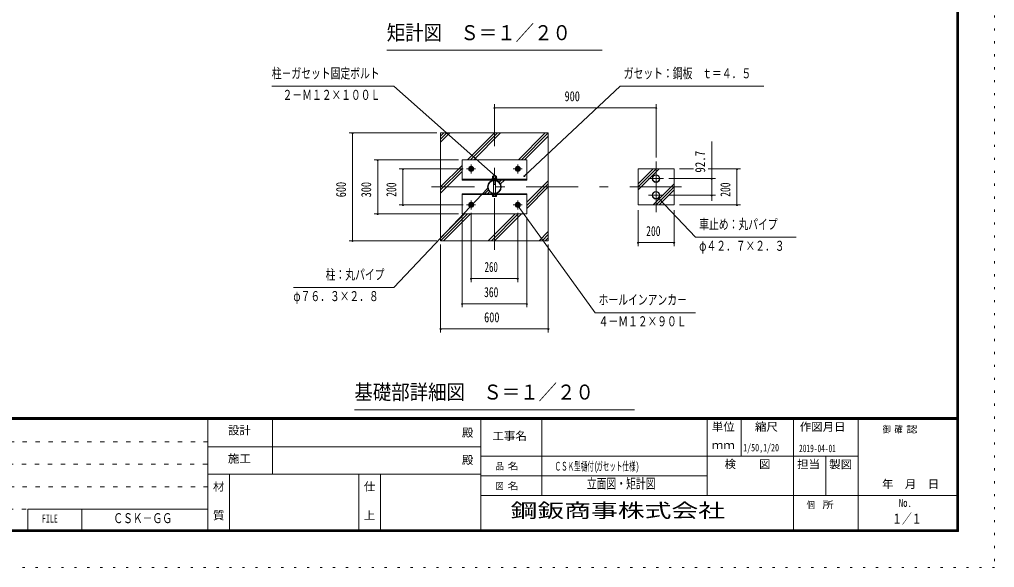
# Model space of a CAD drawing. Units: millimetres, scale not verified, with parts at other scales. Extents: x -23448 to 23452, y -10500 to 10500.
# Drawn here: x 9878 to 23452, y -10500 to -2876 of the extents above; entities that cross this region are included whole.
import ezdxf
from ezdxf.enums import TextEntityAlignment as Align

# ---------------------------------------------------------------- set-up
doc = ezdxf.new("R2010")
doc.units = ezdxf.units.MM
doc.header["$LTSCALE"] = 60
for name, pattern in [('USER1', [3, 1, -2]), ('USER3', [24, 12, -5, 2, -5]), ('USER4', [3, 0.5, -2.5])]:
    doc.linetypes.add(name, pattern=pattern)
doc.layers.add('0-1_0-F', color=7, linetype='Continuous')
for name, color, linetype, lineweight in [('0-6_2-0BOLD', 7, 'Continuous', 18), ('0-8_2-2CENTER', 3, 'USER3', 18), ('0-9_2-4THIN', 4, 'Continuous', 18), ('0-A_2-5DIM', 3, 'Continuous', 18), ('0-B_2-6HATCH', 2, 'Continuous', 18), ('0-C_F-F', 5, 'Continuous', 18), ('0-D_F-E_J_ADD', 5, 'USER4', 18)]:
    doc.layers.add(name, color=color, linetype=linetype, lineweight=lineweight)
doc.styles.add('ＭＳ ゴシック', font='')
doc.styles.get('ＭＳ ゴシック').set_extended_font_data('MS Gothic')

msp = doc.modelspace()

# ---------------------------------------------------------------- linework, layer by layer
at = {"layer": '0-6_2-0BOLD'}
for p, q in [((16040.21, -5098.44), (16940.21, -5098.44)), ((16458.96, -5090.44), (16458.96, -5098.44)), ((16459.71, -5082.94), (16459.71, -5090.44)), ((16475.21, -5292.16), (16475.21, -5117.97)), ((16475.77, -5082.94), (16475.77, -5060.47)), ((16482.71, -5090.44), (16490.21, -5082.94)), ((16497.71, -5082.94), (16490.21, -5090.44)), ((16504.64, -5060.47), (16504.64, -5082.94)), ((16505.21, -5049.69), (16505.21, -5057.94)), ((16505.21, -5117.97), (16505.21, -5292.16)), ((16519.08, -5082.94), (16519.08, -5060.47)), ((16475.21, -5169.7), (16505.21, -5169.7)), ((16940.21, -5311.69), (16040.21, -5311.69)), ((16458.96, -5319.69), (16458.96, -5311.69)), ((16475.77, -5337.17), (16475.77, -5319.69)), ((16504.64, -5319.69), (16504.64, -5337.17))]:
    msp.add_line(p, q, dxfattribs=at)
for points in [[(17240.21, -5955.07), (15740.21, -5955.07), (15740.21, -4455.07), (17240.21, -4455.07)], [(16040.21, -5109.69), (16940.21, -5109.69), (16940.21, -4829.69), (16040.21, -4829.69)], [(16190.21, -4969.5), (16165.21, -4983.94), (16140.21, -4969.5), (16140.21, -4940.63), (16165.21, -4926.2), (16190.21, -4940.63)], [(16840.21, -4969.5), (16840.21, -4940.63), (16815.21, -4926.2), (16790.21, -4940.63), (16790.21, -4969.5), (16815.21, -4983.94)], [(18490.2, -5455.07), (18990.2, -5455.07), (18990.2, -4955.07), (18490.2, -4955.07)], [(16940.21, -5580.45), (16040.21, -5580.45), (16040.21, -5300.44), (16940.21, -5300.44)], [(16190.21, -5440.63), (16165.21, -5426.2), (16140.21, -5440.63), (16140.21, -5469.5), (16165.21, -5483.94), (16190.21, -5469.5)], [(16840.21, -5469.5), (16815.21, -5483.94), (16790.21, -5469.5), (16790.21, -5440.63), (16815.21, -5426.2), (16840.21, -5440.63)]]:
    msp.add_lwpolyline(points, close=True, dxfattribs=at)
for points in [[(16458.96, -5090.44), (16521.46, -5090.44), (16521.46, -5098.44)], [(16520.71, -5090.44), (16520.71, -5082.94), (16459.71, -5082.94)], [(16519.08, -5060.47), (16514.71, -5057.94), (16465.71, -5057.94), (16461.34, -5060.47), (16461.34, -5082.94)], [(16475.21, -5057.94), (16475.21, -5049.69), (16505.2, -5049.69), (16500.21, -5044.69), (16480.21, -5044.69), (16475.21, -5049.69)], [(16458.96, -5319.69), (16521.46, -5319.69), (16521.46, -5311.69)], [(16514.71, -5339.69), (16465.71, -5339.69), (16461.34, -5337.17), (16461.34, -5319.69)], [(16519.08, -5319.69), (16519.08, -5337.17), (16514.71, -5339.69)]]:
    msp.add_lwpolyline(points, dxfattribs=at)
for centre, radius in [((16165.21, -4955.07), 36.25), ((16165.21, -4955.07), 24.5), ((16165.21, -4955.07), 11), ((16815.21, -4955.07), 36.25), ((16815.21, -4955.07), 24.5), ((16815.21, -4955.07), 11), ((16490.21, -5205.07), 95.38), ((16490.21, -5205.07), 88.38), ((18740.2, -5089.19), 53.38), ((18740.2, -5089.19), 47.62), ((18740.2, -5320.94), 53.38), ((18740.2, -5320.94), 47.62), ((16165.21, -5455.07), 36.25), ((16815.21, -5455.07), 36.25), ((16165.21, -5455.07), 24.5), ((16165.21, -5455.07), 11), ((16815.21, -5455.07), 24.5), ((16815.21, -5455.07), 11)]:
    msp.add_circle(centre, radius, dxfattribs=at)
for centre, radius, start, end in [((16468.56, -5069.52), 11.58, 51.45377, 90), ((16490.21, -5100.49), 42.55, 70.16867, 109.82912), ((16511.86, -5069.53), 11.59, 90, 128.53143), ((16468.56, -5328.11), 11.58, 270, 308.54623), ((16490.21, -5297.14), 42.55, 250.17088, 289.83133), ((16511.86, -5328.11), 11.59, 231.46857, 270)]:
    msp.add_arc(centre, radius, start, end, dxfattribs=at)
at = {"layer": '0-8_2-2CENTER'}
for p, q in [((16490.21, -6080.07), (16490.21, -4330.07)), ((18740.2, -4851.52), (18740.2, -5558.62)), ((16102.71, -4955.07), (16227.71, -4955.07)), ((16165.21, -4892.57), (16165.21, -5017.57)), ((16752.71, -4955.07), (16877.71, -4955.07)), ((16815.21, -4892.57), (16815.21, -5017.57)), ((18843.58, -5089.19), (18636.83, -5089.19)), ((19093.76, -5205.07), (15615.21, -5205.07)), ((16165.21, -5517.57), (16165.21, -5392.57)), ((16815.21, -5517.57), (16815.21, -5392.57)), ((18636.83, -5320.94), (18843.58, -5320.94)), ((16102.71, -5455.07), (16227.71, -5455.07)), ((16752.71, -5455.07), (16877.71, -5455.07))]:
    msp.add_line(p, q, dxfattribs=at)
at = {"layer": '0-9_2-4THIN'}
for p, q in [((16479.21, -5045.69), (16479.21, -5057.94)), ((16501.21, -5057.94), (16501.21, -5045.69))]:
    msp.add_line(p, q, dxfattribs=at)
for points in [[(16475.21, -5176.62), (16479.21, -5169.7), (16479.21, -5117.38)], [(16501.21, -5117.38), (16501.21, -5169.7), (16505.21, -5176.62)]]:
    msp.add_lwpolyline(points, dxfattribs=at)
for centre in [(16165.21, -4955.07), (16815.21, -4955.07), (16165.21, -5455.07), (16815.21, -5455.07)]:
    msp.add_circle(centre, 15, dxfattribs=at)
at = {"layer": '0-A_2-5DIM'}
for p, q in [((14990.21, -3305.07), (17990.21, -3305.07)), ((16907.85, -5051.23), (18240.21, -3805.07)), ((18240.21, -3805.07), (20240.21, -3805.07)), ((16490.21, -4455.07), (16490.21, -4055.07)), ((18740.2, -4055.07), (18740.2, -4795.31)), ((16500.21, -4105.07), (16480.21, -4105.07)), ((16490.21, -4105.07), (18740.2, -4105.07)), ((18750.2, -4105.07), (18730.2, -4105.07)), ((14465.21, -4455.07), (15690.21, -4455.07)), ((14525.21, -4455.07), (14505.21, -4455.07)), ((14515.21, -5955.07), (14515.21, -4455.07)), ((19515.2, -5397.28), (19515.2, -4574.19)), ((15990.21, -4830.07), (14815.21, -4830.07)), ((14875.21, -4830.07), (14855.21, -4830.07)), ((14865.21, -4830.07), (14865.21, -5580.07)), ((15165.21, -4955.07), (16052.71, -4955.07)), ((15225.21, -4955.07), (15205.21, -4955.07)), ((15215.21, -5455.07), (15215.21, -4955.07)), ((19262.31, -4955.07), (19065.2, -4955.07)), ((19915.2, -4955.07), (19465.2, -4955.07)), ((19875.2, -4955.07), (19855.2, -4955.07)), ((19865.2, -4955.07), (19865.2, -5455.07)), ((16522.13, -5064.6), (16502.13, -5064.6)), ((16917.85, -5051.23), (16897.85, -5051.23)), ((19565.2, -5089.19), (18918.58, -5089.19)), ((19525.2, -5089.19), (19505.2, -5089.19)), ((16408.87, -5222.74), (16388.87, -5222.74)), ((18782.78, -5360.51), (18762.78, -5360.51)), ((18772.78, -5360.51), (19290.21, -5905.07)), ((18918.58, -5320.94), (19565.2, -5320.94)), ((19525.2, -5320.94), (19505.2, -5320.94)), ((16052.71, -5455.07), (15165.21, -5455.07)), ((15225.21, -5455.07), (15205.21, -5455.07)), ((16831.83, -5474.8), (16811.83, -5474.8)), ((18490.2, -6030.07), (18490.2, -5530.07)), ((18990.2, -5530.07), (18990.2, -6030.07)), ((19915.2, -5455.07), (19065.2, -5455.07)), ((19875.2, -5455.07), (19855.2, -5455.07)), ((14815.21, -5580.07), (15990.21, -5580.07)), ((14875.21, -5580.07), (14855.21, -5580.07)), ((16040.21, -5630.44), (16040.21, -6880.07)), ((16165.21, -6530.07), (16165.21, -5567.57)), ((16815.21, -5567.57), (16815.21, -6530.07)), ((16940.21, -6880.07), (16940.21, -5630.44)), ((15690.21, -5955.07), (14465.21, -5955.07)), ((14525.21, -5955.07), (14505.21, -5955.07)), ((19290.21, -5905.07), (20690.21, -5905.07)), ((15740.21, -6005.07), (15740.21, -7230.07)), ((17240.21, -7230.07), (17240.21, -6005.07)), ((18500.2, -5980.07), (18480.2, -5980.07)), ((18990.2, -5980.07), (18490.2, -5980.07)), ((19000.2, -5980.07), (18980.2, -5980.07)), ((16175.21, -6480.07), (16155.21, -6480.07)), ((16815.21, -6480.07), (16165.21, -6480.07)), ((16825.21, -6480.07), (16805.21, -6480.07)), ((16050.21, -6830.07), (16030.21, -6830.07)), ((16040.21, -6830.07), (16940.21, -6830.07)), ((16950.21, -6830.07), (16930.21, -6830.07)), ((15750.21, -7180.07), (15730.21, -7180.07)), ((15740.21, -7180.07), (17240.21, -7180.07)), ((17250.21, -7180.07), (17230.21, -7180.07)), ((14540.21, -8305.07), (18440.21, -8305.07))]:
    msp.add_line(p, q, dxfattribs=at)
for points in [[(13390.21, -3805.07), (15090.21, -3805.07), (16512.13, -5064.6)], [(16398.87, -5222.74), (15090.21, -6605.07), (13690.21, -6605.07)], [(19290.21, -6955.07), (17890.21, -6955.07), (16821.83, -5474.8)]]:
    msp.add_lwpolyline(points, dxfattribs=at)
for centre in [(16490.21, -4105.07), (18740.2, -4105.07), (14515.21, -4455.07), (14865.21, -4830.07), (15215.21, -4955.07), (19865.2, -4955.07), (16512.13, -5064.6), (16907.85, -5051.23), (19515.2, -5089.19), (16398.87, -5222.74), (18772.78, -5360.51), (19515.2, -5320.94), (15215.21, -5455.07), (16821.83, -5474.8), (19865.2, -5455.07), (14865.21, -5580.07), (14515.21, -5955.07), (18490.2, -5980.07), (18990.2, -5980.07), (16165.21, -6480.07), (16815.21, -6480.07), (16040.21, -6830.07), (16940.21, -6830.07), (15740.21, -7180.07), (17240.21, -7180.07)]:
    msp.add_arc(centre, 10, 180, 0, dxfattribs=at)
at = {"layer": '0-B_2-6HATCH'}
for p, q in [((15740.21, -4583.28), (15868.42, -4455.07)), ((15826, -4455.07), (15740.21, -4540.86)), ((15740.21, -4498.43), (15783.57, -4455.07)), ((16490.68, -4455.07), (16116.05, -4829.69)), ((16158.48, -4829.69), (16533.1, -4455.07)), ((16575.53, -4455.07), (16200.9, -4829.69)), ((16823.16, -4829.69), (17197.78, -4455.07)), ((17240.21, -4455.07), (16865.58, -4829.69)), ((16908.01, -4829.69), (17240.21, -4497.49)), ((16040.21, -4905.54), (15740.21, -5205.53)), ((15740.21, -5247.96), (16040.21, -4947.96)), ((16040.21, -4990.39), (15740.21, -5290.39)), ((18782.63, -4955.07), (18490.2, -5247.5)), ((18490.2, -5205.07), (18740.2, -4955.07)), ((18697.78, -4955.07), (18490.2, -5162.64)), ((16533.01, -5119.84), (16543.16, -5109.69)), ((16585.58, -5109.69), (16557.65, -5137.63)), ((16575.44, -5162.27), (16628.01, -5109.69)), ((17240.21, -5119.75), (16940.21, -5419.75)), ((16352.41, -5300.44), (16404.98, -5247.87)), ((16422.77, -5272.51), (16394.83, -5300.44)), ((16437.26, -5300.44), (16447.4, -5290.3)), ((16940.21, -5462.17), (17240.21, -5162.18)), ((17240.21, -5204.6), (16940.21, -5504.6)), ((18990.2, -5162.64), (18697.78, -5455.07)), ((18740.2, -5455.07), (18990.2, -5205.07)), ((18990.2, -5247.5), (18782.63, -5455.07)), ((16114.83, -5580.45), (15740.21, -5955.07)), ((15740.21, -5912.64), (16072.41, -5580.45)), ((15782.64, -5955.07), (16157.26, -5580.45)), ((16779.51, -5580.45), (16404.89, -5955.07)), ((16447.32, -5955.07), (16821.94, -5580.45)), ((16864.37, -5580.45), (16489.74, -5955.07)), ((17240.21, -5826.85), (17112, -5955.07)), ((17154.42, -5955.07), (17240.21, -5869.28)), ((17240.21, -5911.71), (17196.85, -5955.07))]:
    msp.add_line(p, q, dxfattribs=at)
at = {"layer": '0-C_F-F'}
for p, q in [((22926.62, -8415), (-5723.38, -8415)), ((-5723.38, -8417.5), (22926.62, -8417.5)), ((22926.62, -8420), (-5723.38, -8420)), ((-5723.38, -8422.5), (22926.62, -8422.5)), ((22926.62, -8425), (-5723.38, -8425)), ((-5723.38, -8427.5), (22926.62, -8427.5)), ((22926.62, -8430), (-5723.38, -8430)), ((-5723.38, -8432.5), (22926.62, -8432.5)), ((22926.62, -8435), (-5723.38, -8435)), ((-5723.38, -8437.5), (22926.62, -8437.5)), ((22926.62, -8440), (-5723.38, -8440)), ((12501.62, -10000), (12501.62, -8440)), ((13401.62, -9200), (13401.62, -8440)), ((16301.62, -10000), (16301.62, -8440)), ((17151.62, -8440), (17151.62, -9500)), ((19451.62, -9500), (19451.62, -8440)), ((19926.62, -8440), (19926.62, -8950)), ((20651.62, -10000), (20651.62, -8440)), ((21551.62, -10000), (21551.62, -8440)), ((12501.62, -8820), (16301.62, -8820)), ((16301.62, -8950), (21551.62, -8950)), ((21101.62, -8950), (21101.62, -9500)), ((16301.62, -9200), (12501.62, -9200)), ((12801.62, -9200), (12801.62, -10000)), ((14601.62, -9200), (14601.62, -10000)), ((14901.62, -10000), (14901.62, -9200)), ((19451.62, -9225), (16301.62, -9225)), ((16301.62, -9500), (22951.62, -9500)), ((9993.62, -9688), (12501.62, -9688)), ((9993.62, -9688), (9993.62, -10000)), ((10743.62, -10000), (10743.62, -9688))]:
    msp.add_line(p, q, dxfattribs=at)
at = {"layer": '0-C_F-F', "color": 6, "linetype": 'USER1'}
for p, q in [((12501.62, -8752), (-5748.38, -8752)), ((-5748.38, -9064), (12501.62, -9064)), ((12501.62, -9376), (-5748.38, -9376)), ((-5748.38, -9688), (9993.62, -9688))]:
    msp.add_line(p, q, dxfattribs=at)
at = {"layer": '0-C_F-F'}
for points in [[(22951.62, -10000), (-5748.38, -10000), (-5748.38, 10100), (22951.62, 10100)], [(22949.12, -9997.5), (-5745.88, -9997.5), (-5745.88, 10097.5), (22949.12, 10097.5)], [(22946.62, -9995), (22946.62, 10095), (-5743.38, 10095), (-5743.38, -9995)], [(22944.12, -9992.5), (-5740.88, -9992.5), (-5740.88, 10092.5), (22944.12, 10092.5)], [(22941.62, -9990), (22941.62, 10090), (-5738.38, 10090), (-5738.38, -9990)], [(22939.12, -9987.5), (-5735.88, -9987.5), (-5735.88, 10087.5), (22939.12, 10087.5)], [(22936.62, -9985), (22936.62, 10085), (-5733.38, 10085), (-5733.38, -9985)], [(22934.12, -9982.5), (-5730.88, -9982.5), (-5730.88, 10082.5), (22934.12, 10082.5)], [(22931.62, -9980), (-5728.38, -9980), (-5728.38, 10080), (22931.62, 10080)], [(22929.12, -9977.5), (-5725.88, -9977.5), (-5725.88, 10077.5), (22929.12, 10077.5)], [(22926.62, -9975), (22926.62, 10075), (-5723.38, 10075), (-5723.38, -9975)]]:
    msp.add_lwpolyline(points, close=True, dxfattribs=at)
at = {"layer": '0-D_F-E_J_ADD'}
msp.add_lwpolyline([(23451.62, -10500), (-6248.38, -10500), (-6248.38, 10500), (23451.62, 10500)], close=True, dxfattribs=at)

# ---------------------------------------------------------------- texts
at = {"layer": '0-1_0-F', "style": 'ＭＳ ゴシック'}
for s, height, width, p in [('1/50,1/20', 104.5, 0.65, (19952.8, -8915.77)), ('2019-04-01', 104.5, 0.6, (20730.98, -8926.27)), ('ＣＳＫ型樋付(', 118.4, 0.55, (17326.62, -9187.5)), ('ガセット仕様)', 118.4, 0.55, (17907.13, -9187.5)), ('立面図・矩計図', 139.3, 0.7, (17776.62, -9443.5)), ('ＣＳＫ－ＧＧ', 139.3, 0.7, (11183.21, -9925)), ('１／１', 139.3, 0.7, (22026.62, -9933.26))]:
    msp.add_text(s, height=height, dxfattribs=dict(at, width=width)).set_placement(p, align=Align.BOTTOM_LEFT)
at = {"layer": '0-A_2-5DIM', "color": 7, "style": 'ＭＳ ゴシック'}
for s, height, width, p in [('矩計図\u3000Ｓ＝１／２０', 208.9, 0.9, (14990.21, -3226.57)), ('柱－ガセット固定ボルト', 139.3, 0.7, (13390.21, -3736.07)), ('ガセット：鋼板\u3000ｔ＝４．５', 139.3, 0.7, (18290.21, -3736.07)), ('２－Ｍ１２×１００Ｌ', 139.3, 0.7, (13540.21, -4036.07)), ('900', 139.3, 0.75, (17466.47, -4055.07)), ('車止め：丸パイプ', 139.3, 0.7, (19340.21, -5836.07)), ('200', 139.3, 0.7, (18602.55, -5930.07)), ('φ４２．７×２．３', 139.3, 0.7, (19340.21, -6136.07)), ('柱：丸パイプ', 139.3, 0.7, (14140.21, -6536.07)), ('260', 139.3, 0.65, (16352.54, -6430.07)), ('360', 139.3, 0.7, (16345.66, -6780.07)), ('φ７６．３×２．８', 139.3, 0.7, (13690.21, -6836.07)), ('ホールインアンカ－', 139.3, 0.7, (17940.21, -6886.07)), ('600', 139.3, 0.75, (16346.57, -7130.07)), ('４－Ｍ１２×９０Ｌ', 139.3, 0.7, (17940.21, -7186.07)), ('基礎部詳細図\u3000Ｓ＝１／２０', 208.9, 0.9, (14540.21, -8226.57)), ('鋼鈑商事株式会社', 195.4, 1.4, (16714.84, -9863.48))]:
    msp.add_text(s, height=height, dxfattribs=dict(at, width=width)).set_placement(p, align=Align.BOTTOM_LEFT)
for s, width, p in [('92.7', 0.8, (19465.2, -5007.02)), ('600', 0.75, (14465.21, -5348.7)), ('300', 0.75, (14815.21, -5350.03)), ('200', 0.7, (15165.21, -5342.72)), ('200', 0.7, (19815.2, -5342.72))]:
    msp.add_text(s, height=139.3, rotation=90, dxfattribs=dict(at, width=width)).set_placement(p, align=Align.BOTTOM_LEFT)
at = {"layer": '0-C_F-F', "color": 7, "style": 'ＭＳ ゴシック'}
for s, height, width, p in [('設計', 111.4, 1.05, (12779.12, -8682.84)), ('単位', 111.4, 1.05, (19516.62, -8632.3)), ('縮尺', 111.4, 1.05, (20116.62, -8632.3)), ('作図月日', 111.4, 1.05, (20740.52, -8633.32)), ('御 ', 94.72, 0.85, (21894.38, -8654.43)), ('確 ', 94.72, 0.85, (22059.49, -8654.43)), ('認', 94.72, 1.2, (22224.61, -8654.43)), ('殿', 111.4, 1.05, (16036.62, -8714.8)), ('工事名', 111.4, 1.05, (16461.62, -8759.8)), ('ｍｍ', 111.4, 1.05, (19516.62, -8887.3)), ('施工', 111.4, 1.05, (12779.12, -9074.8)), ('殿', 111.4, 1.05, (16036.62, -9094.8)), ('品 ', 94.72, 0.85, (16507.87, -9167.5)), ('名', 94.72, 1.2, (16672.99, -9167.5)), ('検\u3000\u3000図', 111.4, 1.05, (19694.12, -9152.3)), ('担当', 111.4, 1.05, (20704.12, -9152.3)), ('製図', 111.4, 1.05, (21150.1, -9154.76)), ('材', 111.4, 1.05, (12571.62, -9464.8)), ('仕', 111.4, 1.05, (14671.62, -9464.8)), ('図 ', 94.72, 0.85, (16507.87, -9442.5)), ('名', 94.72, 1.2, (16672.99, -9442.5)), ('\u3000年\u3000月\u3000日', 111.4, 1.05, (21725.36, -9429.23)), ('個  ', 94.72, 0.85, (20836.62, -9705)), ('所', 94.72, 1.2, (21056.78, -9705)), ('No.', 111.4, 0.8, (22119.12, -9689.8)), ('FILE', 111.4, 0.7, (10189.87, -9908.8)), ('質', 111.4, 1.05, (12571.62, -9864.8)), ('上', 111.4, 1.05, (14671.62, -9864.8))]:
    msp.add_text(s, height=height, dxfattribs=dict(at, width=width)).set_placement(p, align=Align.BOTTOM_LEFT)

doc.saveas('drawing.dxf')
